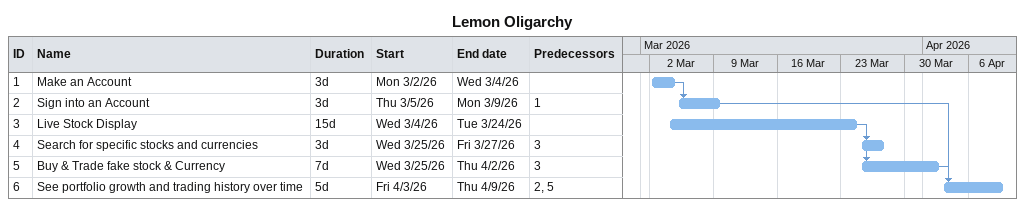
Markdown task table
Lemon Oligarchy

| ID | Task | Duration | Start | Finish | Predecessors |
|---|---|---|---|---|---|
| 1 | Make an Account | 3d | 2026-03-02 | 2026-03-04 |  |
| 2 | Sign into an Account | 3d | 2026-03-05 | 2026-03-09 | 1 |
| 3 | Live Stock Display | 15d | 2026-03-04 | 2026-03-24 |  |
| 4 | Search for specific stocks and currencies | 3d | 2026-03-25 | 2026-03-27 | 3 |
| 5 | Buy & Trade fake stock & Currency | 7d | 2026-03-25 | 2026-04-02 | 3 |
| 6 | See portfolio growth and trading history over time | 5d | 2026-04-03 | 2026-04-09 | 2, 5 |
